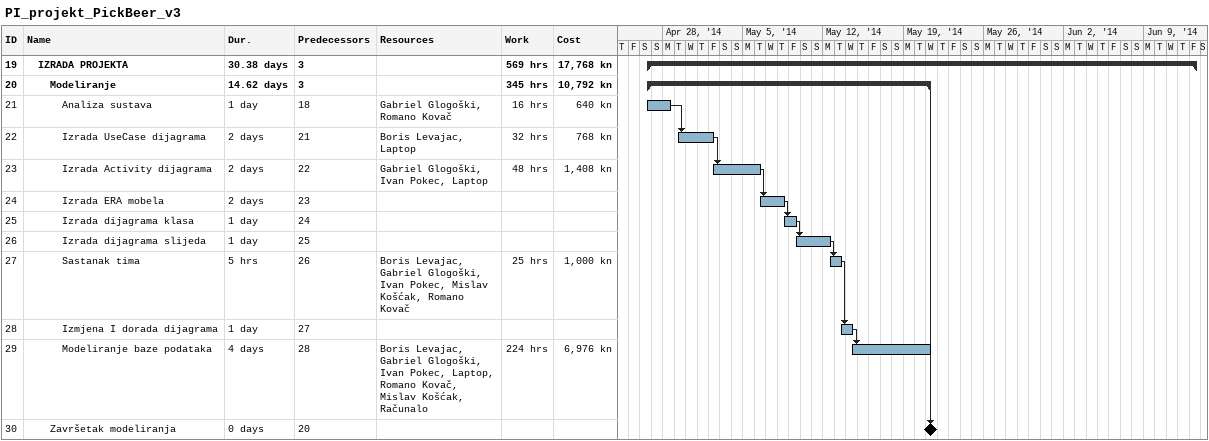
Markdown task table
PI_projekt_PickBeer_v3

| ID | Level | Task | Duration | Start | Finish | Predecessors | Resources | Work (h) | Cost (kn) |
|---|---|---|---|---|---|---|---|---|---|
| 19 | 2 | **IZRADA PROJEKTA** | 30.38d | 2014-04-26 | 2014-06-13 | 3 |  | 569 | 17768 |
| 20 | 3 | **Modeliranje** | 14.62d | 2014-04-26 | 2014-05-21 | 3 |  | 345 | 10792 |
| 21 | 4 | Analiza sustava | 1d | 2014-04-26 | 2014-04-28 | 18 | Gabriel Glogoški, Romano Kovač | 16 | 640 |
| 22 | 4 | Izrada UseCase dijagrama | 2d | 2014-04-29 | 2014-05-02 | 21 | Boris Levajac, Laptop | 32 | 768 |
| 23 | 4 | Izrada Activity dijagrama | 2d | 2014-05-02 | 2014-05-06 | 22 | Gabriel Glogoški, Ivan Pokec, Laptop | 48 | 1408 |
| 24 | 4 | Izrada ERA mobela | 2d | 2014-05-06 | 2014-05-08 | 23 |  |  |  |
| 25 | 4 | Izrada dijagrama klasa | 1d | 2014-05-08 | 2014-05-09 | 24 |  |  |  |
| 26 | 4 | Izrada dijagrama slijeda | 1d | 2014-05-09 | 2014-05-12 | 25 |  |  |  |
| 27 | 4 | Sastanak tima | 5h | 2014-05-12 | 2014-05-13 | 26 | Boris Levajac, Gabriel Glogoški, Ivan Pokec, Mislav Košćak, Romano Kovač | 25 | 1000 |
| 28 | 4 | Izmjena I dorada dijagrama | 1d | 2014-05-13 | 2014-05-14 | 27 |  |  |  |
| 29 | 4 | Modeliranje baze podataka | 4d | 2014-05-14 | 2014-05-21 | 28 | Boris Levajac, Gabriel Glogoški, Ivan Pokec, Laptop, Romano Kovač, Mislav Košćak, Računalo | 224 | 6976 |
| 30 | 3 | Završetak modeliranja | 0d | 2014-05-21 | 2014-05-21 | 20 |  |  |  |
